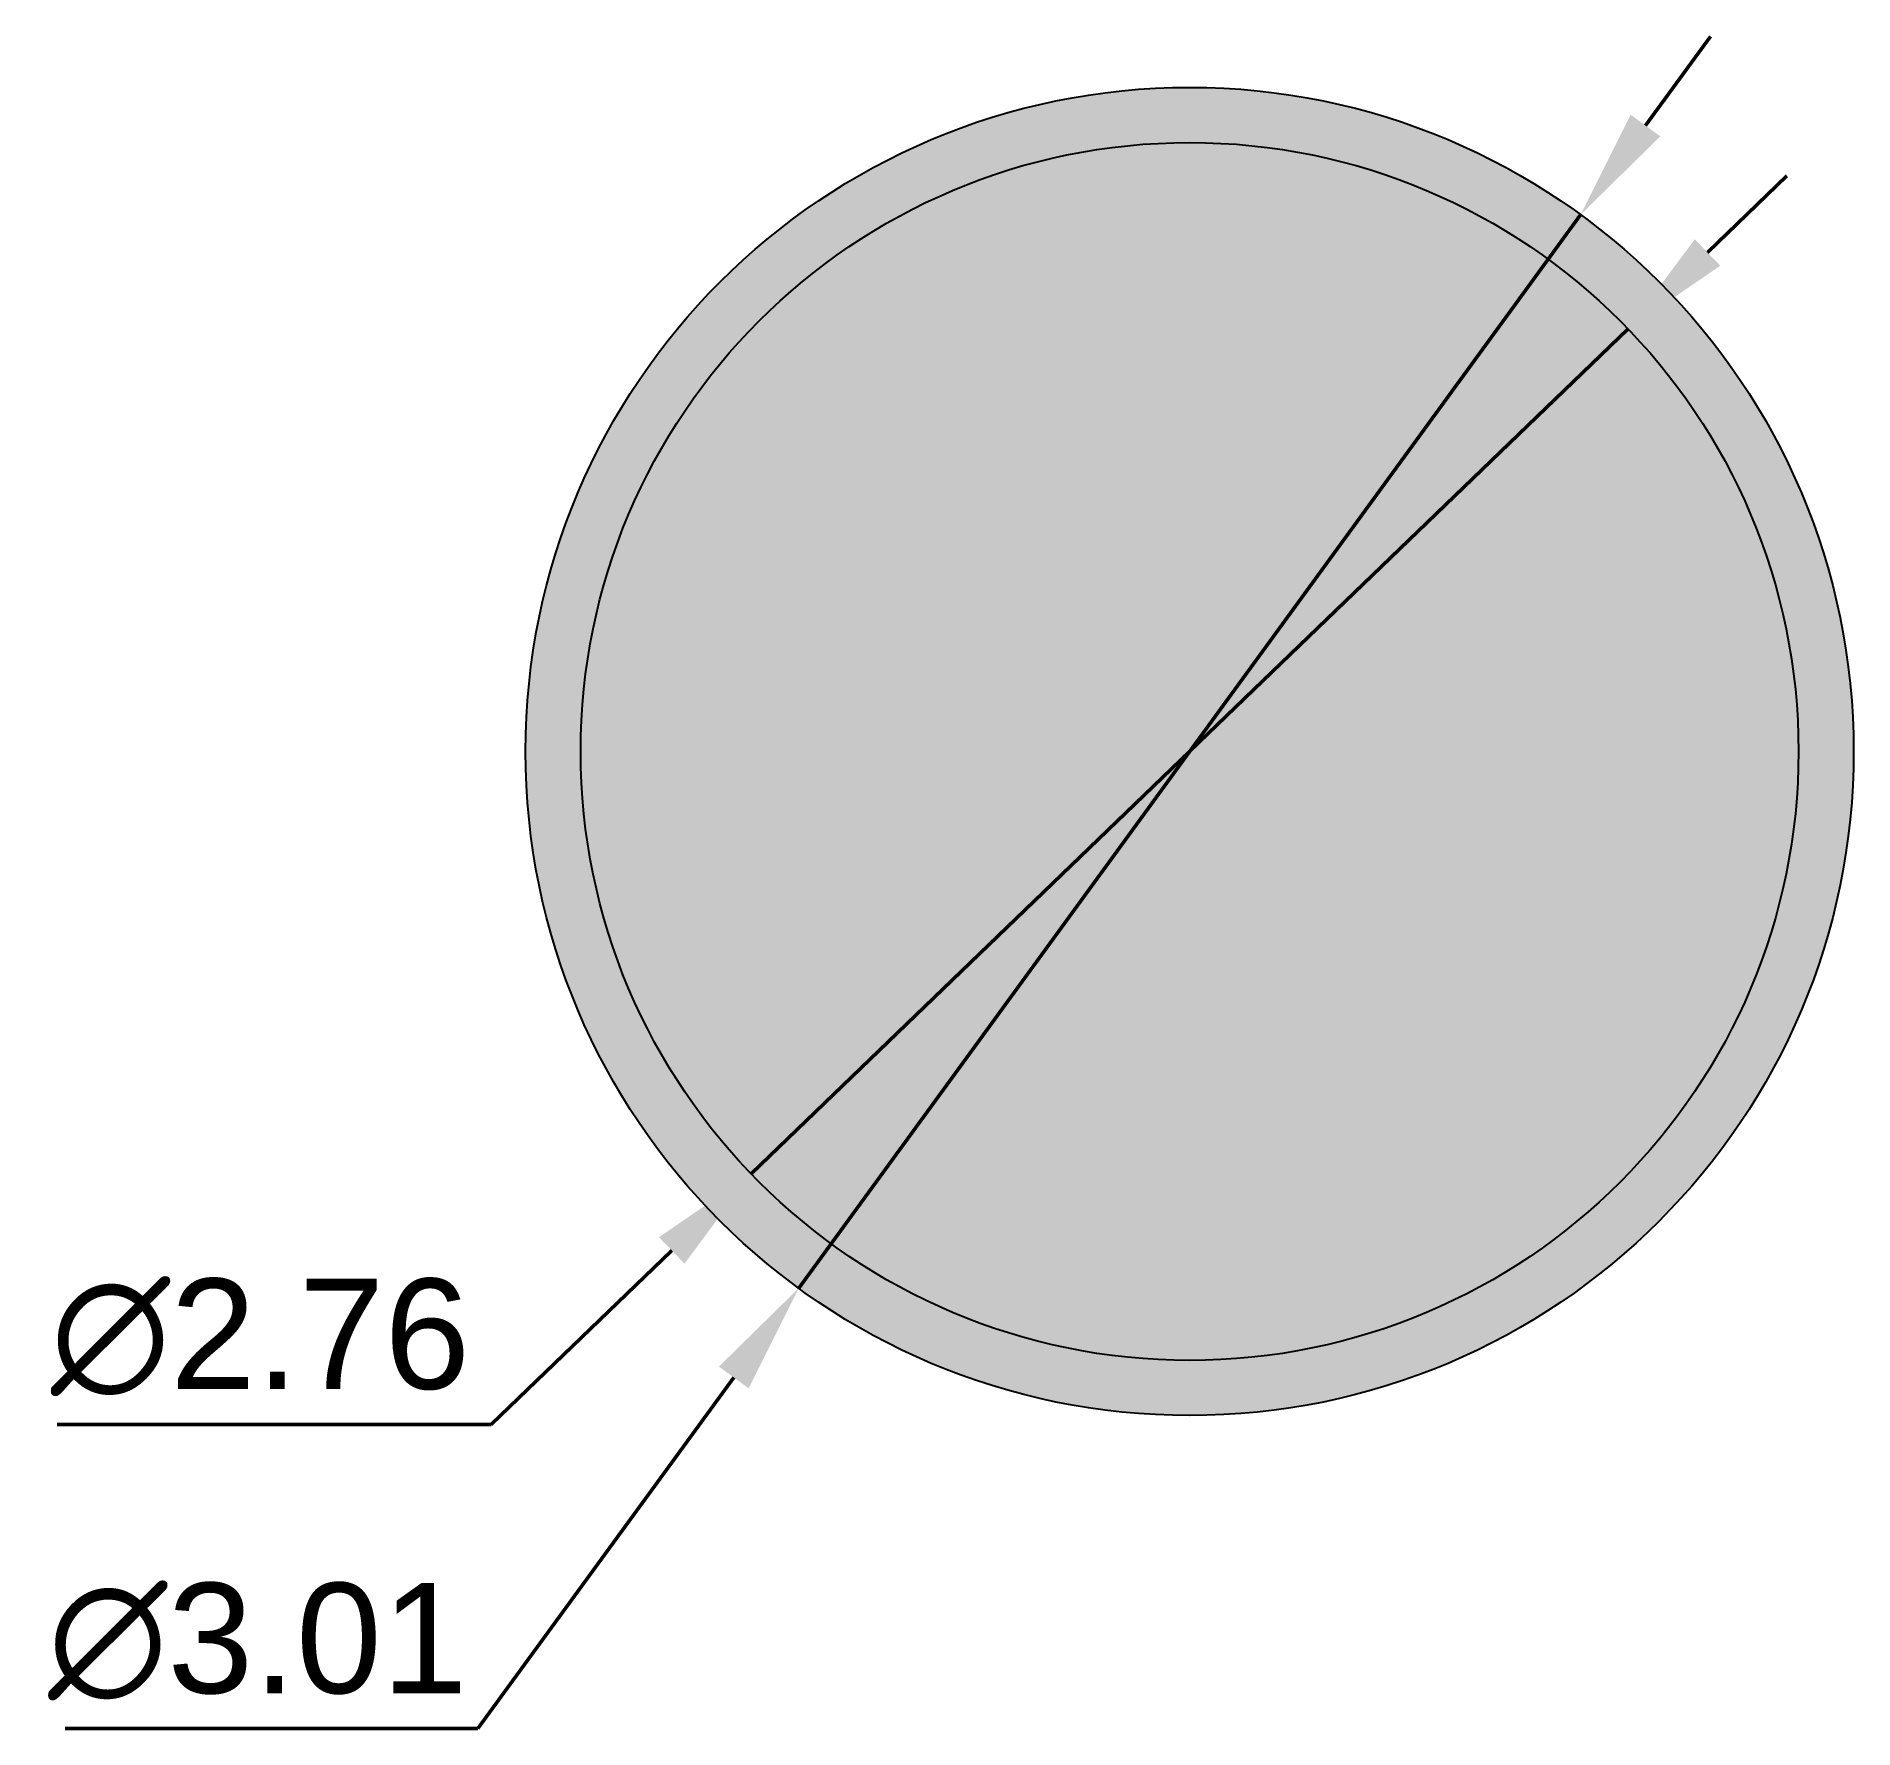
# Model space of a CAD drawing. Header units: millimetres. Extents: x 3697.38 to 3701.5, y 1437.76 to 1441.6.
import ezdxf

# ---------------------------------------------------------------- set-up
doc = ezdxf.new("R2010")
doc.units = ezdxf.units.MM
doc.styles.get("Standard").update_dxf_attribs({"font": 'arial.ttf'})
doc.dimstyles.new('ISO-25', dxfattribs={"dimscale": 0.1, "dimtxt": 2.5, "dimasz": 2.5, "dimexe": 1.25, "dimexo": 0.625, "dimtad": 1, "dimtih": 1, "dimtoh": 1, "dimdsep": 46, "dimtxsty": 'Standard', "dimcen": 2.5, "dimclrd": 30, "dimclre": 30, "dimclrt": 30, "dimadec": 0, "dimazin": 0, "dimtfac": 1, "dimtmove": 0, "dimatfit": 3, "dimfxl": 1, "dimlwd": 50, "dimlwe": 50, "dimarcsym": 0})

# ---------------------------------------------------------------- blocks, each defined once
blk = doc.blocks.new('*D8')
at = {"color": 30, "lineweight": 50, "transparency": 16777216}
for p, q in [((3701.1704, 1441.1074), (3701.3504, 1441.2809)), ((3700.9903, 1440.934), (3699.0027, 1439.019)), ((3698.4136, 1438.4514), (3698.8227, 1438.8456)), ((3697.4299, 1438.4514), (3698.4136, 1438.4514))]:
    blk.add_line(p, q, dxfattribs=at)
at = {"color": 30, "transparency": 16777216}
for points in [[(3701.1415, 1441.1374), (3701.1993, 1441.0774), (3700.9903, 1440.934)], [(3698.7938, 1438.8756), (3698.8516, 1438.8156), (3699.0027, 1439.019)]]:
    blk.add_solid(points, dxfattribs=at)
at = {"layer": 'Defpoints', "color": 0, "transparency": 16777216}
for p in [(3700.9903, 1440.934), (3699.0027, 1439.019)]:
    blk.add_point(p, dxfattribs=at)
at = {"color": 30, "transparency": 16777216, "insert": (3697.8905, 1438.6486), "char_height": 0.25, "attachment_point": 5}
blk.add_mtext('∅2.76', dxfattribs=at)
blk = doc.blocks.new('*D9')
at = {"color": 30, "lineweight": 50, "transparency": 16777216}
for p, q in [((3701.0297, 1441.3951), (3701.1769, 1441.5972)), ((3700.8826, 1441.193), (3699.1105, 1438.76)), ((3698.3835, 1437.7618), (3698.9633, 1438.5579)), ((3697.4479, 1437.7618), (3698.3835, 1437.7618))]:
    blk.add_line(p, q, dxfattribs=at)
at = {"color": 30, "transparency": 16777216}
for points in [[(3700.9961, 1441.4196), (3701.0634, 1441.3706), (3700.8826, 1441.193)], [(3698.9296, 1438.5824), (3698.997, 1438.5333), (3699.1105, 1438.76)]]:
    blk.add_solid(points, dxfattribs=at)
at = {"layer": 'Defpoints', "color": 0, "transparency": 16777216}
for p in [(3700.8826, 1441.193), (3699.1105, 1438.76)]:
    blk.add_point(p, dxfattribs=at)
at = {"color": 30, "transparency": 16777216, "insert": (3697.8844, 1437.959), "char_height": 0.25, "attachment_point": 5}
blk.add_mtext('∅3.01', dxfattribs=at)

msp = doc.modelspace()

# ---------------------------------------------------------------- hatches: boundary and pattern name
h = msp.add_hatch(color=1)
h.dxf.hatch_style = 1
h.paths.add_polyline_path([(3698.4915, 1439.9765, 1), (3701.5015, 1439.9765, 1)])
h.paths.add_polyline_path([(3701.3765, 1439.9765, -1), (3698.6165, 1439.9765, -1)], flags=16)
at = {"true_color": 0xd2c2c5}
h = msp.add_hatch(color=9, dxfattribs=at)
h.dxf.hatch_style = 1
h.paths.add_polyline_path([(3698.6165, 1439.9765, 1), (3701.3765, 1439.9765, 1)])

# ---------------------------------------------------------------- linework, layer by layer
for radius in [1.505, 1.38]:
    msp.add_circle((3699.9965, 1439.9765), radius)

# ---------------------------------------------------------------- dimensions: what is measured, and where the dimension line sits
for p1, p2, picture, middle in [((3700.8826, 1441.193), (3699.1105, 1438.76), '*D9', (3697.8844, 1437.7618)), ((3700.9903, 1440.934), (3699.0027, 1439.019), '*D8', (3697.8905, 1438.4514))]:
    dim = msp.add_diameter_dim_2p(p1=p1, p2=p2, dimstyle='ISO-25')
    dim.commit()
    dim.dimension.update_dxf_attribs({"geometry": picture, "text_midpoint": middle, "dimtype": 163})

doc.saveas('drawing.dxf')
